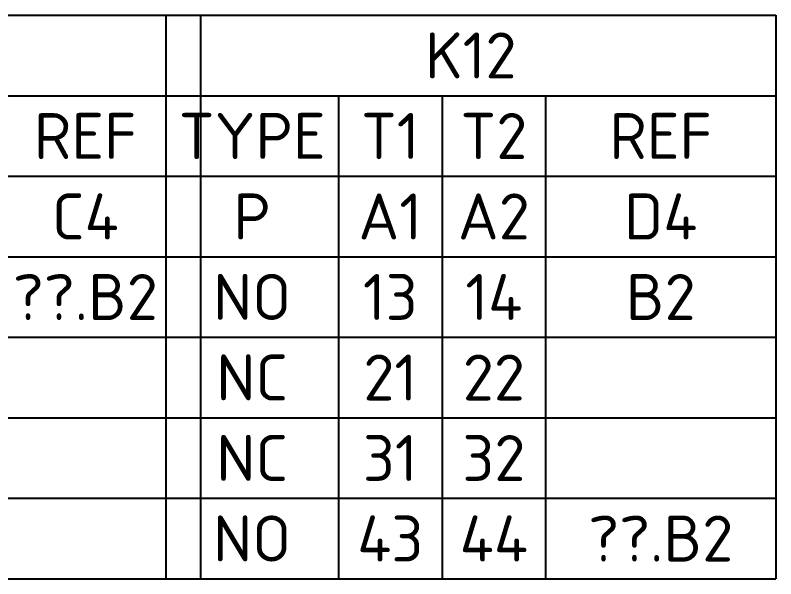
# Model space of a CAD drawing. Header units: millimetres. Extents: x 0 to 556, y 1 to 306.
# Drawn here: x 164.65 to 204.3, y 73.1 to 102.5 of the extents above; entities that cross this region are included whole.
import ezdxf

# ---------------------------------------------------------------- set-up
doc = ezdxf.new("R2010")
doc.units = ezdxf.units.MM
doc.layers.add('XREF', color=7, linetype='Continuous')
doc.styles.add('WD_IEC', font='ISOCP2.shx', dxfattribs={"width": 1.1, "height": 2.4, "bigfont": 'whgtxt.shx'})

# ---------------------------------------------------------------- blocks, each defined once
blk = doc.blocks.new('*T26')
at = {"layer": 'XREF', "color": 0, "linetype": 'ByBlock', "lineweight": -2}
for p, q in [((0, 0), (31.8, 0)), ((0, 0), (0, -29.4)), ((31.8, 0), (31.8, -29.4)), ((0, -4.2), (31.8, -4.2)), ((9, -4.2), (9, -29.4)), ((14.4, -4.2), (14.4, -29.4)), ((19.8, -4.2), (19.8, -29.4)), ((0, -8.4), (31.8, -8.4)), ((0, -12.6), (31.8, -12.6)), ((0, -16.8), (31.8, -16.8)), ((0, -21), (31.8, -21)), ((0, -25.2), (31.8, -25.2)), ((0, -29.4), (31.8, -29.4))]:
    blk.add_line(p, q, dxfattribs=at)
at = {"layer": 'XREF', "color": 0, "linetype": 'Continuous', "char_height": 2.4, "attachment_point": 5, "style": 'WD_IEC'}
for s, insert, width in [('K11', (15.9, -2.1), 30.8), ('TYPE', (4.5, -6.3), 8), ('T1', (11.7, -6.3), 4.4), ('T2', (17.1, -6.3), 4.4), ('REF', (25.8, -6.3), 11), ('P', (4.5, -10.5), 8), ('A1', (11.7, -10.5), 4.4), ('A2', (17.1, -10.5), 4.4), ('C4', (25.8, -10.5), 11), ('NO', (4.5, -14.7), 8), ('13', (11.7, -14.7), 4.4), ('14', (17.1, -14.7), 4.4), ('??.B2', (25.8, -14.7), 11), ('NC', (4.5, -18.9), 8), ('21', (11.7, -18.9), 4.4), ('22', (17.1, -18.9), 4.4), ('NC', (4.5, -23.1), 8), ('31', (11.7, -23.1), 4.4), ('32', (17.1, -23.1), 4.4), ('NO', (4.5, -27.3), 8), ('43', (11.7, -27.3), 4.4), ('44', (17.1, -27.3), 4.4)]:
    blk.add_mtext(s, dxfattribs=dict(at, insert=insert, width=width))
blk = doc.blocks.new('*T27')
at = {"layer": 'XREF', "color": 0, "linetype": 'ByBlock', "lineweight": -2}
for p, q in [((0, 0), (31.8, 0)), ((0, 0), (0, -29.4)), ((31.8, 0), (31.8, -29.4)), ((0, -4.2), (31.8, -4.2)), ((9, -4.2), (9, -29.4)), ((14.4, -4.2), (14.4, -29.4)), ((19.8, -4.2), (19.8, -29.4)), ((0, -8.4), (31.8, -8.4)), ((0, -12.6), (31.8, -12.6)), ((0, -16.8), (31.8, -16.8)), ((0, -21), (31.8, -21)), ((0, -25.2), (31.8, -25.2)), ((0, -29.4), (31.8, -29.4))]:
    blk.add_line(p, q, dxfattribs=at)
at = {"layer": 'XREF', "color": 0, "linetype": 'Continuous', "char_height": 2.4, "attachment_point": 5, "style": 'WD_IEC'}
for s, insert, width in [('K12', (15.9, -2.1), 30.8), ('TYPE', (4.5, -6.3), 8), ('T1', (11.7, -6.3), 4.4), ('T2', (17.1, -6.3), 4.4), ('REF', (25.8, -6.3), 11), ('P', (4.5, -10.5), 8), ('A1', (11.7, -10.5), 4.4), ('A2', (17.1, -10.5), 4.4), ('D4', (25.8, -10.5), 11), ('NO', (4.5, -14.7), 8), ('13', (11.7, -14.7), 4.4), ('14', (17.1, -14.7), 4.4), ('B2', (25.8, -14.7), 11), ('NC', (4.5, -18.9), 8), ('21', (11.7, -18.9), 4.4), ('22', (17.1, -18.9), 4.4), ('NC', (4.5, -23.1), 8), ('31', (11.7, -23.1), 4.4), ('32', (17.1, -23.1), 4.4), ('NO', (4.5, -27.3), 8), ('43', (11.7, -27.3), 4.4), ('44', (17.1, -27.3), 4.4), ('??.B2', (25.8, -27.3), 11)]:
    blk.add_mtext(s, dxfattribs=dict(at, insert=insert, width=width))

msp = doc.modelspace()

# ---------------------------------------------------------------- block references
for name, p in [('*T26', (142.5, 102.5)), ('*T27', (172.5, 102.5))]:
    msp.add_blockref(name, p)

doc.saveas('drawing.dxf')
